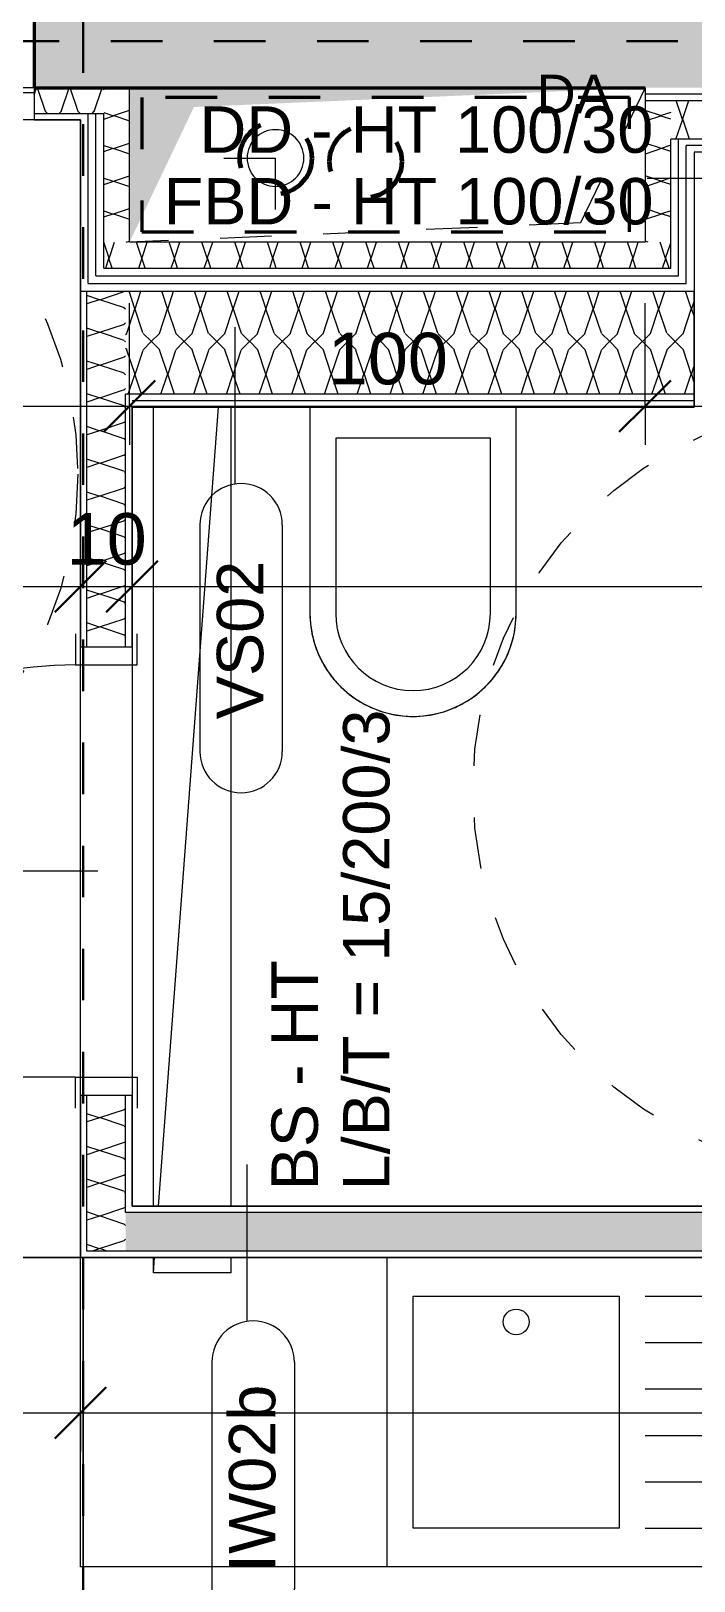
# Model space of a CAD drawing. Header units: metres. Extents: x 3.3 to 48.5, y 58.8 to 100.4.
# Drawn here: x 22.067 to 23.353, y 75.403 to 78.41 of the extents above; entities that cross this region are included whole.
import ezdxf

# ---------------------------------------------------------------- set-up
doc = ezdxf.new("R2010")
doc.units = ezdxf.units.M
for name, pattern in [('Strich Punkt', [0.015875, 0.00635, -0.004763, 0, -0.004763]), ('Strich Punkt Mittel', [0.015875, 0.00635, -0.004763, 0, -0.004763]), ('Verdeckt', [0.003, 0.002, -0.001])]:
    doc.linetypes.add(name, pattern=pattern)
for name, color, linetype, lineweight in [('A-DETL-GENF_', 92, 'Continuous', 13), ('A_2D', 7, 'Continuous', 13), ('A_Bemassung-50_', 4, 'Continuous', 9), ('A_Bemassung_', 4, 'Continuous', 9), ('A_Beschriftung_', 7, 'Continuous', 9), ('A_Bodenschlitz', 7, 'Continuous', 5), ('A_Brandabschnitte', 30, 'Verdeckt', 50), ('A_Decken', 8, 'Continuous', 13), ('A_Durchbruch_Projektion', 8, 'Verdeckt', 5), ('A_Kanal_RW', 150, 'Strich Punkt', 100), ('A_Kanal_SW', 34, 'Strich Punkt', 100), ('A_Moebel', 6, 'Continuous', 13), ('A_Raeume', 7, 'Continuous', 13), ('A_Raeume_', 7, 'Continuous', 5), ('A_Raster_', 1, 'Continuous', 9), ('A_Sanitaer', 3, 'Continuous', 13), ('A_Tueren', 31, 'Continuous', 13), ('A_Waende', 7, 'Continuous', 13), ('P-PIPE', 3, 'Continuous', 5), ('P-PIPE-CNTR', 3, 'Continuous', 5), ('Text', 130, 'Continuous', 9)]:
    doc.layers.add(name, color=color, linetype=linetype, lineweight=lineweight)
doc.styles.add('Arial_2', font='arial.ttf', dxfattribs={"height": 0.09})
doc.styles.add('Arial_5', font='arial.ttf', dxfattribs={"height": 0.1})
doc.styles.add('Arial_6', font='arial.ttf', dxfattribs={"height": 0.075})
doc.dimstyles.new('WGA-Bemaßung', dxfattribs={"dimscale": 0.3048, "dimtxt": 0.102026, "dimasz": 0.328084, "dimexe": 0.246063, "dimexo": 0.0625, "dimgap": 0.04101, "dimtad": 1, "dimdec": 1, "dimlfac": 100, "dimrnd": 0.5, "dimdsep": 46, "dimtxsty": 'Arial_5', "dimblk1": 'OBLIQUE', "dimblk2": 'OBLIQUE', "dimsah": 1, "dimcen": 0.09, "dimdle": 0.246063, "dimazin": 2, "dimtfac": 1, "dimtdec": 4, "dimtix": 1, "dimtmove": 0, "dimatfit": 3, "dimfxl": 0.656168, "dimfxlon": 1, "dimtvp": 1, "dimtolj": 1, "dimtzin": 0, "dimarcsym": 2})
doc.dimstyles.new('WGA-Bemaßung_3', dxfattribs={"dimscale": 0.3048, "dimtxt": 0.102026, "dimasz": 0.328084, "dimexe": 0.246063, "dimexo": 0.0625, "dimgap": 0.04101, "dimtad": 1, "dimdec": 1, "dimlfac": 100, "dimrnd": 0.5, "dimdsep": 46, "dimtxsty": 'Arial_5', "dimblk1": 'OBLIQUE', "dimblk2": 'OBLIQUE', "dimsah": 1, "dimcen": 0.09, "dimdle": 0.246063, "dimazin": 2, "dimtfac": 1, "dimtdec": 4, "dimtix": 1, "dimtmove": 0, "dimatfit": 3, "dimfxl": 0.656168, "dimfxlon": 1, "dimtvp": 1, "dimtolj": 1, "dimtzin": 0, "dimarcsym": 2})

# ---------------------------------------------------------------- blocks, each defined once
blk = doc.blocks.new('UZ_D1 - SL_0900x2000_Wohnungstür-5426848-263_PP_03DG_BT1')
at = {"layer": 'A_Tueren', "lineweight": 5}
for p, q in [((-0.45, 0.1), (-0.51, 0.1)), ((-0.45, -0.1), (-0.45, 0.1)), ((0.45, 0.1), (0.51, 0.1)), ((0.45, -0.1), (0.45, 0.1)), ((-0.51, -0.1), (-0.45, -0.1)), ((0.51, -0.1), (0.45, -0.1)), ((0.45, -0.1), (0.45, -1))]:
    blk.add_line(p, q, dxfattribs=at)
blk.add_arc((0.45, -0.1), 0.9, 180, 270, dxfattribs=at)
blk = doc.blocks.new('UZ_D1 - SL_0800x2000_Zimmertür_Stahlzarge_GK-7175309-263_PP_03DG_BT1')
at = {"layer": 'A_Tueren', "lineweight": 5}
for p, q in [((-0.4, 0.06), (-0.46, 0.06)), ((-0.4, -0.06), (-0.4, 0.06)), ((0.4, 0.06), (0.46, 0.06)), ((0.4, -0.06), (0.4, 0.06)), ((-0.46, -0.06), (-0.4, -0.06)), ((0.46, -0.06), (0.4, -0.06)), ((0.4, -0.06), (0.4, -0.86))]:
    blk.add_line(p, q, dxfattribs=at)
blk.add_arc((0.4, -0.06), 0.8, 180, 270, dxfattribs=at)
blk = doc.blocks.new('Sani_Kueche_Zeile - Tiefe_600-7796910-263_PP_03DG_BT1')
at = {"layer": 'A_Sanitaer'}
for p, q in [((-1.2005, 0.5746), (-0.6055, 0.5746)), ((-1.2005, -0.0254), (-1.2005, 0.5746)), ((-0.6055, 0.5746), (0.1945, 0.5746)), ((0.1945, 0.5746), (0.4061, 0.5746)), ((1.1131, 0.5746), (1.1945, 0.5746)), ((1.1945, 0.5746), (1.7945, 0.5746)), ((1.7945, 0.5746), (1.8201, 0.5746)), ((-0.6055, -0.0254), (-1.2005, -0.0254)), ((0.1945, -0.0254), (-0.6055, -0.0254)), ((1.1945, -0.0254), (0.1945, -0.0254)), ((1.7945, -0.0254), (1.1945, -0.0254)), ((2.3945, -0.0254), (1.7945, -0.0254))]:
    blk.add_line(p, q, dxfattribs=at)
blk = doc.blocks.new('Sani_WC-Wandbasierend - 400x600-V20-263_PP_03DG_BT1')
at = {"layer": 'A_Sanitaer', "lineweight": 5}
for p, q in [((-0.075, 0.5125), (-0.075, 0.1125)), ((-0.075, 0.5125), (-0.075, 0.1125)), ((-0.025, 0.5125), (-0.025, 0.1725)), ((0.275, 0.1725), (0.275, 0.5125)), ((0.325, 0.1125), (0.325, 0.5125)), ((0.325, 0.1125), (0.325, 0.5125)), ((-0.025, 0.1725), (0.275, 0.1725)), ((-0.075, 0.1125), (0.325, 0.1125))]:
    blk.add_line(p, q, dxfattribs=at)
for radius, start, end in [(0.2, 0, 180), (0.2, 112.8529, 118.3339), (0.2, 101.334, 112.8529), (0.2, 97.6033, 101.334), (0.2, 82.3967, 97.6033), (0.2, 78.666, 82.3967), (0.2, 67.1471, 78.666), (0.2, 61.6661, 67.1471), (0.15, 0, 180), (0.2, 128.1952, 134.0719), (0.2, 118.3339, 128.1952), (0.2, 51.8048, 61.6661), (0.2, 45.9281, 51.8048), (0.2, 134.0719, 143.7338), (0.2, 36.2662, 45.9281), (0.2, 152.2044, 159.851), (0.2, 149.4915, 152.0709), (0.2, 143.7338, 149.4915), (0.2, 30.5085, 36.2662), (0.2, 20.149, 30.5085), (0.2, 159.851, 164.7803), (0.2, 15.2197, 20.149), (0.2, 164.7803, 180), (0.2, 0, 15.2197)]:
    blk.add_arc((0.125, 0.5125), radius, start, end, dxfattribs=at)
blk = doc.blocks.new('Symbol_Schatten - Bodendurchbruch_Schatten-V39-263_PP_03DG_BT1')
at = {"layer": 'A-DETL-GENF_'}
blk.add_hatch(color=256, dxfattribs=at).paths.add_polyline_path([(-0.5, -0.15), (-0.375, 0.1125), (0.5, 0.15), (-0.5, 0.15), (-0.5, 0.1)])
blk = doc.blocks.new('Symbol_Schatten_Verdeckt_unten - Bodendurchbruch_Schatten_Verdeckt_unten-V40-263_PP_03DG_BT1')
at = {"layer": 'A_Durchbruch_Projektion'}
for p, q in [((-0.375, 0.1125), (0.5, 0.15)), ((-0.5, -0.15), (-0.375, 0.1125))]:
    blk.add_line(p, q, dxfattribs=at)
blk = doc.blocks.new('MSys_Kueche_Spuele - 80cm-5682282-263_PP_03DG_BT1')
at = {"layer": 'A_Moebel'}
for p, q in [((-1.2005, 0.5746), (-0.4005, 0.5746)), ((-1.2005, -0.0254), (-1.2005, 0.5746)), ((-1.2005, -0.0254), (-1.2005, 0.5746)), ((-0.4005, 0.5746), (-0.4005, -0.0254)), ((-0.9005, 0.4996), (-1.1505, 0.4996)), ((-0.8505, 0.4996), (-0.4505, 0.4996)), ((-0.8505, 0.0496), (-0.8505, 0.4996)), ((-0.4505, 0.4996), (-0.4505, 0.0496)), ((-0.9005, 0.4096), (-1.1505, 0.4096)), ((-0.9005, 0.3196), (-1.1505, 0.3196)), ((-0.9005, 0.2296), (-1.1505, 0.2296)), ((-0.9005, 0.1396), (-1.1505, 0.1396)), ((-0.9005, 0.0496), (-1.1505, 0.0496)), ((-0.4505, 0.0496), (-0.8505, 0.0496))]:
    blk.add_line(p, q, dxfattribs=at)
blk.add_circle((-0.6505, 0.0996), 0.025, dxfattribs=at)
blk = doc.blocks.new('Allg_BS - HKLS-8407855-263_PP_03DG_BT1')
at = {"layer": 'A_Bodenschlitz'}
for p, q in [((-0.0744, -0.9385), (-0.0744, 0.6115)), ((-0.0647, -0.9385), (0.0516, 0.6115)), ((0.0756, 0.6115), (0.0756, -0.9385)), ((-0.0744, -1.0685), (-0.0722, -1.0385)), ((-0.0744, -1.0685), (-0.0744, -1.0385)), ((0.0756, -1.0385), (0.0756, -1.0685)), ((0.0756, -1.0685), (-0.0744, -1.0685))]:
    blk.add_line(p, q, dxfattribs=at)
blk = doc.blocks.new('BS_Tuer_PP - links-10002443-263_PP_03DG_BT1')
at = {"layer": 'A_Beschriftung_'}
blk.add_line((0, 0.000124), (0, 0.010761), dxfattribs=at)
blk = doc.blocks.new('BS_Wand_Lollipop - links_unten-2026911-263_PP_03DG_BT1')
at = {"layer": 'A_Beschriftung_'}
for p, q in [((-0.00467, 0.001367), (-0.01347, 0.001367)), ((-0.003087, 0), (0.003, 0)), ((-0.00467, -0.001833), (-0.01347, -0.001833))]:
    blk.add_line(p, q, dxfattribs=at)
for centre, start, end in [((-0.01347, -0.000233), 90, 270), ((-0.00467, -0.000233), 270, 90)]:
    blk.add_arc(centre, 0.0016, start, end, dxfattribs=at)
blk = doc.blocks.new('DIMBLOCK124-263_PP_03DG_BT1')
at = {"layer": 'A_Bemassung-50_', "transparency": 16777216}
for p, q in [((20.5327, 75.7291), (20.5327, 75.9291)), ((22.1627, 75.7291), (22.1627, 75.9291)), ((20.5327, 75.7291), (22.1627, 75.7291)), ((20.5327, 75.7291), (20.5327, 75.6541)), ((22.1627, 75.7291), (22.1627, 75.6541))]:
    blk.add_line(p, q, dxfattribs=at)
at = {"layer": 'A_Bemassung-50_', "lineweight": 35, "transparency": 16777216}
for p, q in [((20.5327, 75.7291), (20.5827, 75.7791)), ((22.1627, 75.7291), (22.2127, 75.7791)), ((20.5327, 75.7291), (20.4827, 75.6791)), ((22.1627, 75.7291), (22.1127, 75.6791))]:
    blk.add_line(p, q, dxfattribs=at)
at = {"layer": 'A_Bemassung-50_', "color": 0, "transparency": 16777216, "insert": (21.2323, 75.8714), "char_height": 0.1, "width": 0.276883, "attachment_point": 1, "line_spacing_factor": 0.941778, "style": 'Arial_5'}
blk.add_mtext('163', dxfattribs=at)
blk = doc.blocks.new('_Oblique')
at = {"color": 0, "linetype": 'ByBlock', "lineweight": -2}
blk.add_line((-0.5, -0.5), (0.5, 0.5), dxfattribs=at)
blk = doc.blocks.new('DIMBLOCK125-263_PP_03DG_BT1')
at = {"layer": 'A_Bemassung-50_', "transparency": 16777216}
for p, q in [((22.1627, 75.7291), (22.1627, 75.9291)), ((25.6577, 75.7291), (25.6577, 75.9291)), ((22.1627, 75.7291), (25.6577, 75.7291)), ((22.1627, 75.7291), (22.1627, 75.6541)), ((25.6577, 75.7291), (25.6577, 75.6541))]:
    blk.add_line(p, q, dxfattribs=at)
at = {"layer": 'A_Bemassung-50_', "lineweight": 35, "transparency": 16777216}
for p, q in [((22.1627, 75.7291), (22.2127, 75.7791)), ((25.6577, 75.7291), (25.7077, 75.7791)), ((22.1627, 75.7291), (22.1127, 75.6791)), ((25.6577, 75.7291), (25.6077, 75.6791))]:
    blk.add_line(p, q, dxfattribs=at)
at = {"layer": 'A_Bemassung-50_', "color": 0, "transparency": 16777216, "insert": (23.7367, 75.8714), "char_height": 0.1, "width": 0.416266, "attachment_point": 1, "line_spacing_factor": 0.941778, "style": 'Arial_5'}
blk.add_mtext('349,5', dxfattribs=at)
blk = doc.blocks.new('BS_Wand_Lollipop - rechts_oben-2026913-263_PP_03DG_BT1')
at = {"layer": 'A_Beschriftung_'}
for p, q in [((0.0046, 0.0016), (0.0134, 0.0016)), ((-0.003, 0), (0.003, 0)), ((0.0046, -0.0016), (0.0134, -0.0016))]:
    blk.add_line(p, q, dxfattribs=at)
for centre, start, end in [((0.0046, 0), 90, 270), ((0.0134, 0), 270, 90)]:
    blk.add_arc(centre, 0.0016, start, end, dxfattribs=at)
blk = doc.blocks.new('DIMBLOCK485-263_PP_03DG_BT1')
at = {"layer": 'A_Bemassung-50_', "transparency": 16777216}
for p, q in [((20.5327, 77.3326), (20.5327, 77.5326)), ((22.1627, 77.3326), (22.1627, 77.5326)), ((20.5327, 77.3326), (22.1627, 77.3326)), ((20.5327, 77.3326), (20.5327, 77.2576)), ((22.1627, 77.3326), (22.1627, 77.2576))]:
    blk.add_line(p, q, dxfattribs=at)
at = {"layer": 'A_Bemassung-50_', "lineweight": 35, "transparency": 16777216}
for p, q in [((20.5327, 77.3326), (20.5827, 77.3826)), ((22.1627, 77.3326), (22.2127, 77.3826)), ((20.5327, 77.3326), (20.4827, 77.2826)), ((22.1627, 77.3326), (22.1127, 77.2826))]:
    blk.add_line(p, q, dxfattribs=at)
at = {"layer": 'A_Bemassung-50_', "color": 0, "transparency": 16777216, "insert": (21.2323, 77.4749), "char_height": 0.1, "width": 0.276883, "attachment_point": 1, "line_spacing_factor": 0.941778, "style": 'Arial_5'}
blk.add_mtext('163', dxfattribs=at)
blk = doc.blocks.new('DIMBLOCK486-263_PP_03DG_BT1')
at = {"layer": 'A_Bemassung-50_', "transparency": 16777216}
for p, q in [((22.1627, 77.3326), (22.1627, 77.5326)), ((22.2627, 77.3326), (22.2627, 77.5326)), ((22.1627, 77.3326), (22.2627, 77.3326)), ((22.1627, 77.3326), (22.1627, 77.2576)), ((22.2627, 77.3326), (22.2627, 77.2576))]:
    blk.add_line(p, q, dxfattribs=at)
at = {"layer": 'A_Bemassung-50_', "lineweight": 35, "transparency": 16777216}
for p, q in [((22.1627, 77.3326), (22.2127, 77.3826)), ((22.2627, 77.3326), (22.3127, 77.3826)), ((22.1627, 77.3326), (22.1127, 77.2826)), ((22.2627, 77.3326), (22.2127, 77.2826))]:
    blk.add_line(p, q, dxfattribs=at)
at = {"layer": 'A_Bemassung-50_', "color": 0, "transparency": 16777216, "insert": (22.1358, 77.4749), "char_height": 0.1, "width": 0.184588, "attachment_point": 1, "line_spacing_factor": 0.941778, "style": 'Arial_5'}
blk.add_mtext('10', dxfattribs=at)
blk = doc.blocks.new('DIMBLOCK487-263_PP_03DG_BT1')
at = {"layer": 'A_Bemassung-50_', "transparency": 16777216}
for p, q in [((22.2627, 77.3326), (22.2627, 77.5326)), ((25.6577, 77.3326), (25.6577, 77.5326)), ((22.2627, 77.3326), (25.6577, 77.3326)), ((22.2627, 77.3326), (22.2627, 77.2576)), ((25.6577, 77.3326), (25.6577, 77.2576))]:
    blk.add_line(p, q, dxfattribs=at)
at = {"layer": 'A_Bemassung-50_', "lineweight": 35, "transparency": 16777216}
for p, q in [((22.2627, 77.3326), (22.3127, 77.3826)), ((25.6577, 77.3326), (25.7077, 77.3826)), ((22.2627, 77.3326), (22.2127, 77.2826)), ((25.6577, 77.3326), (25.6077, 77.2826))]:
    blk.add_line(p, q, dxfattribs=at)
at = {"layer": 'A_Bemassung-50_', "color": 0, "transparency": 16777216, "insert": (23.7867, 77.4749), "char_height": 0.1, "width": 0.416266, "attachment_point": 1, "line_spacing_factor": 0.941778, "style": 'Arial_5'}
blk.add_mtext('339,5', dxfattribs=at)
blk = doc.blocks.new('DIMBLOCK507-263_PP_03DG_BT1')
at = {"layer": 'A_Bemassung-50_', "transparency": 16777216}
for p, q in [((16.5127, 77.6826), (16.5127, 77.8826)), ((22.2577, 77.6826), (22.2577, 77.8826)), ((16.5127, 77.6826), (22.2577, 77.6826)), ((16.5127, 77.6826), (16.5127, 77.6076)), ((22.2577, 77.6826), (22.2577, 77.6076))]:
    blk.add_line(p, q, dxfattribs=at)
at = {"layer": 'A_Bemassung-50_', "lineweight": 35, "transparency": 16777216}
for p, q in [((16.5127, 77.6826), (16.5627, 77.7326)), ((22.2577, 77.6826), (22.3077, 77.7326)), ((16.5127, 77.6826), (16.4627, 77.6326)), ((22.2577, 77.6826), (22.2077, 77.6326))]:
    blk.add_line(p, q, dxfattribs=at)
at = {"layer": 'A_Bemassung-50_', "color": 0, "transparency": 16777216, "insert": (19.2117, 77.8249), "char_height": 0.1, "width": 0.416266, "attachment_point": 1, "line_spacing_factor": 0.941778, "style": 'Arial_5'}
blk.add_mtext('574,5', dxfattribs=at)
blk = doc.blocks.new('DIMBLOCK508-263_PP_03DG_BT1')
at = {"layer": 'A_Bemassung-50_', "transparency": 16777216}
for p, q in [((22.2577, 77.6826), (22.2577, 77.8826)), ((23.2577, 77.6826), (23.2577, 77.8826)), ((22.2577, 77.6826), (23.2577, 77.6826)), ((22.2577, 77.6826), (22.2577, 77.6076)), ((23.2577, 77.6826), (23.2577, 77.6076))]:
    blk.add_line(p, q, dxfattribs=at)
at = {"layer": 'A_Bemassung-50_', "lineweight": 35, "transparency": 16777216}
for p, q in [((22.2577, 77.6826), (22.3077, 77.7326)), ((23.2577, 77.6826), (23.3077, 77.7326)), ((22.2577, 77.6826), (22.2077, 77.6326)), ((23.2577, 77.6826), (23.2077, 77.6326))]:
    blk.add_line(p, q, dxfattribs=at)
at = {"layer": 'A_Bemassung-50_', "color": 0, "transparency": 16777216, "insert": (22.6423, 77.8249), "char_height": 0.1, "width": 0.276883, "attachment_point": 1, "line_spacing_factor": 0.941778, "style": 'Arial_5'}
blk.add_mtext('100', dxfattribs=at)
blk = doc.blocks.new('DIMBLOCK509-263_PP_03DG_BT1')
at = {"layer": 'A_Bemassung-50_', "transparency": 16777216}
for p, q in [((23.2577, 77.6826), (23.2577, 77.8826)), ((25.7577, 77.6826), (25.7577, 77.8826)), ((23.2577, 77.6826), (25.7577, 77.6826)), ((23.2577, 77.6826), (23.2577, 77.6076)), ((25.7577, 77.6826), (25.7577, 77.6076))]:
    blk.add_line(p, q, dxfattribs=at)
at = {"layer": 'A_Bemassung-50_', "lineweight": 35, "transparency": 16777216}
for p, q in [((23.2577, 77.6826), (23.3077, 77.7326)), ((25.7577, 77.6826), (25.8077, 77.7326)), ((23.2577, 77.6826), (23.2077, 77.6326)), ((25.7577, 77.6826), (25.7077, 77.6326))]:
    blk.add_line(p, q, dxfattribs=at)
at = {"layer": 'A_Bemassung-50_', "color": 0, "transparency": 16777216, "insert": (24.3923, 77.8249), "char_height": 0.1, "width": 0.276883, "attachment_point": 1, "line_spacing_factor": 0.941778, "style": 'Arial_5'}
blk.add_mtext('250', dxfattribs=at)

msp = doc.modelspace()

# ---------------------------------------------------------------- hatches: boundary and pattern name
at = {"layer": 'A_Waende', "lineweight": 5}
h = msp.add_hatch(dxfattribs=at)
h.set_pattern_fill('FP_4', color=250, style=0, pattern_type=2)
h.set_pattern_definition([(45, (0, 0), (-0.08980256, 0.08980256), []), (45, (0.0898, 0), (-0.08980256, 0.08980256), [0.0635, -0.03175])])
h.paths.add_polyline_path([(30.1509, 78.3005), (30.1877, 78.3005), (30.1877, 78.4805), (22.0727, 78.4805), (22.0727, 78.3005), (30.1359, 78.3005)])
h.paths.add_polyline_path([(16.5927, 78.3005), (21.0527, 78.3005), (21.0527, 78.4805), (15.0327, 78.4805), (15.0327, 78.3005), (16.5777, 78.3005)])
h.paths.add_polyline_path([(38.8302, 78.3005), (39.0827, 78.3005), (39.0827, 78.4805), (31.2077, 78.4805), (31.2077, 78.3005), (38.8152, 78.3005)])
h = msp.add_hatch(dxfattribs=at)
h.set_pattern_fill('FP_94', color=250, angle=45, style=0, pattern_type=2)
h.set_pattern_definition([(45, (21.34755, 78.23854), (0.127003, 0.254), [0.02245, -0.15715]), (45, (21.39564, 78.34885), (0.127003, 0.254), [0.02245, -0.15715]), (45, (21.41119, 78.23854), (0.127003, 0.254), [0.02245, -0.15715]), (45, (21.45857, 78.34955), (0.1270034, 0.254), [0.02245, -0.15715]), (71.565, (21.36311, 78.254093), (0.1270007, 0.5079977), [0.0502, -0.35141]), (71.565, (21.379374, 78.30147), (0.1270007, 0.5079977), [0.0502, -0.35141]), (71.565, (21.42675, 78.254093), (0.1270007, 0.5079977), [0.0502, -0.35141]), (71.565, (21.443013, 78.30147), (0.1270007, 0.5079977), [0.0502, -0.35141]), (135, (21.36382, 78.34955), (0.127003, -0.254), [0.02245, -0.15715]), (135, (21.41119, 78.23854), (0.127003, -0.254), [0.02245, -0.15715]), (135, (21.42675, 78.34885), (0.1270034, -0.254), [0.02245, -0.15715]), (135, (21.47483, 78.23854), (0.1270034, -0.254), [0.02245, -0.15715]), (108.435, (21.379374, 78.30147), (0.1270007, -0.5079977), [0.0502, -0.35141]), (108.435, (21.395637, 78.254093), (0.1270007, -0.5079977), [0.0502, -0.35141]), (108.435, (21.443013, 78.30147), (0.1270007, -0.5079977), [0.0502, -0.35141]), (108.435, (21.459277, 78.254093), (0.1270007, -0.5079977), [0.0502, -0.35141])])
h.paths.add_polyline_path([(22.2077, 78.2505), (22.2077, 78.3005), (22.0727, 78.3005), (22.0727, 78.2505), (22.1927, 78.2505)])
h.paths.add_polyline_path([(20.5327, 78.2505), (21.0527, 78.2505), (21.0527, 78.3005), (20.5202, 78.3005), (20.5202, 78.2505)])
h = msp.add_hatch(dxfattribs=at)
h.set_pattern_fill('FP_38', color=250, angle=-135, style=0, pattern_type=2)
h.set_pattern_definition([(315, (22.16285, 78.15015), (0.254, -0.127003), [0.02245, -0.15715]), (315, (22.27386, 78.10277), (0.254, -0.127003), [0.02245, -0.15715]), (315, (22.16285, 78.08651), (0.254, -0.127003), [0.02245, -0.15715]), (315, (22.27386, 78.03913), (0.254, -0.127003), [0.02245, -0.15715]), (341.565, (22.178404, 78.134592), (0.507998, -0.127001), [0.0502, -0.35141]), (341.565, (22.226487, 78.119036), (0.507998, -0.127001), [0.0502, -0.35141]), (341.565, (22.178404, 78.070953), (0.5079977, -0.127001), [0.0502, -0.35141]), (341.565, (22.226487, 78.055396), (0.5079977, -0.127001), [0.0502, -0.35141]), (45, (22.27316, 78.13459), (-0.254, -0.127003), [0.02245, -0.15715]), (45, (22.16285, 78.08651), (-0.254, -0.127003), [0.02245, -0.15715]), (45, (22.27386, 78.07166), (-0.254, -0.127003), [0.02245, -0.15715]), (45, (22.16214, 78.02358), (-0.254, -0.127003), [0.02245, -0.15715]), (18.435, (22.226487, 78.119036), (-0.507998, -0.127001), [0.0502, -0.35141]), (18.435, (22.17911, 78.102772), (-0.507998, -0.127001), [0.0502, -0.35141]), (18.435, (22.226487, 78.055396), (-0.5079977, -0.127001), [0.0502, -0.35141]), (18.435, (22.178404, 78.03984), (-0.5079977, -0.1270007), [0.0502, -0.35141])])
h.paths.add_polyline_path([(22.2077, 78.0005), (22.2577, 78.0005), (22.2577, 78.3005), (22.2077, 78.3005), (22.2077, 78.0029)])
h = msp.add_hatch(dxfattribs=at)
h.set_pattern_fill('FP_37', color=250, angle=225, style=0, pattern_type=2)
h.set_pattern_definition([(135, (23.35291, 78.15086), (-0.254, 0.127003), [0.02245, -0.15715]), (135, (23.24189, 78.19823), (-0.254, 0.127003), [0.02245, -0.15715]), (135, (23.3522, 78.21379), (-0.254, 0.127003), [0.02245, -0.15715]), (135, (23.24189, 78.26187), (-0.254, 0.127003), [0.02245, -0.15715]), (161.565, (23.337352, 78.166412), (-0.507998, 0.127001), [0.0502, -0.35141]), (161.565, (23.28927, 78.18197), (-0.507998, 0.127001), [0.0502, -0.35141]), (161.565, (23.336645, 78.229345), (-0.5079977, 0.127001), [0.0502, -0.35141]), (161.565, (23.28927, 78.245608), (-0.5079977, 0.127001), [0.0502, -0.35141]), (225, (23.24119, 78.16641), (0.254, 0.127003), [0.02245, -0.15715]), (225, (23.3522, 78.21379), (0.254, 0.127003), [0.02245, -0.15715]), (225, (23.24119, 78.23005), (0.254, 0.127003), [0.02245, -0.15715]), (225, (23.3522, 78.27743), (0.254, 0.127003), [0.02245, -0.15715]), (198.435, (23.28927, 78.18197), (0.507998, 0.127001), [0.0502, -0.35141]), (198.435, (23.336645, 78.19823), (0.507998, 0.127001), [0.0502, -0.35141]), (198.435, (23.28927, 78.245608), (0.5079977, 0.127001), [0.0502, -0.35141]), (198.435, (23.336645, 78.26187), (0.5079977, 0.1270007), [0.0502, -0.35141])])
h.paths.add_polyline_path([(23.2577, 78.0005), (23.3077, 78.0005), (23.3077, 78.2755), (23.2577, 78.2755), (23.2577, 78.1544)])
h = msp.add_hatch(dxfattribs=at)
h.set_pattern_fill('FP_58', color=250, angle=45, style=0, pattern_type=2)
h.set_pattern_definition([(45, (24.504786, 78.1756), (0.1270034, 0.254), [0.02245, -0.15715]), (45, (24.55216, 78.28662), (0.1270034, 0.254), [0.02245, -0.15715]), (45, (24.568425, 78.1756), (0.1270034, 0.254), [0.02245, -0.15715]), (45, (24.6158, 78.28662), (0.1270034, 0.254), [0.02245, -0.15715]), (71.565, (24.52105, 78.191868), (0.1270007, 0.5079977), [0.0502, -0.35141]), (71.565, (24.537312, 78.239244), (0.1270007, 0.5079977), [0.0502, -0.35141]), (71.565, (24.58469, 78.191868), (0.1270007, 0.5079977), [0.0502, -0.35141]), (71.565, (24.600245, 78.238537), (0.1270007, 0.5079977), [0.0502, -0.35141]), (135, (24.52105, 78.28662), (0.1270034, -0.254), [0.02245, -0.15715]), (135, (24.568425, 78.1756), (0.1270034, -0.254), [0.02245, -0.15715]), (135, (24.58469, 78.28662), (0.1270034, -0.254), [0.02245, -0.15715]), (135, (24.632065, 78.1756), (0.1270034, -0.254), [0.02245, -0.15715]), (108.435, (24.537312, 78.239244), (0.1270007, -0.5079977), [0.0502, -0.35141]), (108.435, (24.55287, 78.19116), (0.1270007, -0.5079977), [0.0502, -0.35141]), (108.435, (24.600245, 78.238537), (0.1270007, -0.5079977), [0.0502, -0.35141]), (108.435, (24.61651, 78.19116), (0.1270007, -0.5079977), [0.0502, -0.35141])])
h.paths.add_polyline_path([(25.6577, 78.2005), (25.6827, 78.2005), (25.6827, 78.2755), (23.3077, 78.2755), (23.3077, 78.2005), (24.9077, 78.2005)])
h = msp.add_hatch(dxfattribs=at)
h.set_pattern_fill('FP_36', color=250, angle=45, style=0, pattern_type=2)
h.set_pattern_definition([(45, (22.75823, 77.90549), (0.127003, 0.254), [0.02245, -0.15715]), (45, (22.80561, 78.016505), (0.127003, 0.254), [0.02245, -0.15715]), (45, (22.82116, 77.9062), (0.127003, 0.254), [0.02245, -0.15715]), (45, (22.86925, 78.016505), (0.127003, 0.254), [0.02245, -0.15715]), (71.565, (22.77379, 77.921046), (0.1270007, 0.5079977), [0.0502, -0.35141]), (71.565, (22.789344, 77.96913), (0.1270007, 0.5079977), [0.0502, -0.35141]), (71.565, (22.83672, 77.921753), (0.1270007, 0.5079977), [0.0502, -0.35141]), (71.565, (22.852984, 77.96913), (0.1270007, 0.5079977), [0.0502, -0.35141]), (135, (22.77308, 78.016505), (0.127003, -0.254), [0.02245, -0.15715]), (135, (22.82116, 77.9062), (0.127003, -0.254), [0.02245, -0.15715]), (135, (22.83672, 78.016505), (0.127003, -0.254), [0.02245, -0.15715]), (135, (22.8841, 77.90549), (0.127003, -0.254), [0.02245, -0.15715]), (108.435, (22.789344, 77.96913), (0.1270007, -0.5079977), [0.0502, -0.35141]), (108.435, (22.805608, 77.921753), (0.1270007, -0.5079977), [0.0502, -0.35141]), (108.435, (22.852984, 77.96913), (0.1270007, -0.5079977), [0.0502, -0.35141]), (108.435, (22.86854, 77.921046), (0.1270007, -0.5079977), [0.0502, -0.35141])])
h.paths.add_polyline_path([(22.3042, 77.9505), (23.3077, 77.9505), (23.3077, 78.0005), (22.2077, 78.0005), (22.2077, 77.9505), (22.2627, 77.9505)])
h = msp.add_hatch(dxfattribs=at)
h.set_pattern_fill('FP_73', color=250, angle=225, style=0, pattern_type=2)
h.set_pattern_definition([(135, (22.26255, 76.96857), (-0.254, 0.1270034), [0.02245, -0.15715]), (135, (22.15153, 77.01595), (-0.254, 0.1270034), [0.02245, -0.15715]), (135, (22.26326, 77.03151), (-0.254, 0.1270034), [0.02245, -0.15715]), (135, (22.15153, 77.07959), (-0.254, 0.1270034), [0.02245, -0.15715]), (161.565, (22.246994, 76.98413), (-0.5079977, 0.1270007), [0.0502, -0.35141]), (161.565, (22.19891, 76.999686), (-0.5079977, 0.1270007), [0.0502, -0.35141]), (161.565, (22.246994, 77.04777), (-0.5079977, 0.1270007), [0.0502, -0.35141]), (161.565, (22.19891, 77.063325), (-0.5079977, 0.1270007), [0.0502, -0.35141]), (225, (22.15153, 76.98342), (0.254, 0.1270034), [0.02245, -0.15715]), (225, (22.26326, 77.03151), (0.254, 0.1270034), [0.02245, -0.15715]), (225, (22.15153, 77.04706), (0.254, 0.1270034), [0.02245, -0.15715]), (225, (22.26255, 77.09444), (0.254, 0.1270034), [0.02245, -0.15715]), (198.435, (22.19891, 76.999686), (0.5079977, 0.1270007), [0.0502, -0.35141]), (198.435, (22.246994, 77.015242), (0.5079977, 0.1270007), [0.0502, -0.35141]), (198.435, (22.19891, 77.063325), (0.5079977, 0.1270007), [0.0502, -0.35141]), (198.435, (22.246994, 77.07888), (0.5079977, 0.1270007), [0.0502, -0.35141])])
h.paths.add_polyline_path([(22.2502, 76.043), (22.2502, 76.3455), (22.1752, 76.3455), (22.1752, 76.043), (22.1811, 76.043)])
h.paths.add_polyline_path([(22.2502, 77.2155), (22.2502, 77.9055), (22.1752, 77.9055), (22.1752, 77.2155)])
h = msp.add_hatch(dxfattribs=at)
h.set_pattern_fill('FP_59', color=250, angle=45, style=0, pattern_type=2)
h.set_pattern_definition([(45, (22.80773, 77.68063), (0.127003, 0.254), [0.02245, -0.15715]), (45, (22.855105, 77.791645), (0.127003, 0.254), [0.02245, -0.15715]), (45, (22.87137, 77.68063), (0.127003, 0.254), [0.02245, -0.15715]), (45, (22.918745, 77.791645), (0.127003, 0.254), [0.02245, -0.15715]), (71.565, (22.823286, 77.696186), (0.1270007, 0.5079977), [0.0502, -0.35141]), (71.565, (22.83955, 77.743562), (0.1270007, 0.5079977), [0.0502, -0.35141]), (71.565, (22.886925, 77.696186), (0.1270007, 0.5079977), [0.0502, -0.35141]), (71.565, (22.90319, 77.743562), (0.1270007, 0.5079977), [0.0502, -0.35141]), (135, (22.82399, 77.791645), (0.127003, -0.254), [0.02245, -0.15715]), (135, (22.87137, 77.68063), (0.127003, -0.254), [0.02245, -0.15715]), (135, (22.88763, 77.791645), (0.127003, -0.254), [0.02245, -0.15715]), (135, (22.93501, 77.68063), (0.127003, -0.254), [0.02245, -0.15715]), (108.435, (22.83955, 77.743562), (0.1270007, -0.5079977), [0.0502, -0.35141]), (108.435, (22.855812, 77.696186), (0.1270007, -0.5079977), [0.0502, -0.35141]), (108.435, (22.90319, 77.743562), (0.1270007, -0.5079977), [0.0502, -0.35141]), (108.435, (22.918745, 77.696893), (0.1270007, -0.5079977), [0.0502, -0.35141])])
h.paths.add_polyline_path([(23.1392, 77.7055), (23.3527, 77.7055), (23.3527, 77.9055), (22.2502, 77.9055), (22.2502, 77.7055), (23.0622, 77.7055)])
h = msp.add_hatch(dxfattribs=at)
h.set_pattern_fill('FP_45', color=250, angle=45, style=0, pattern_type=2)
h.set_pattern_definition([(45, (24.00981, 76.03024), (0.1270034, 0.254), [0.02245, -0.15715]), (45, (24.05789, 76.141965), (0.1270034, 0.254), [0.02245, -0.15715]), (45, (24.07345, 76.03024), (0.1270034, 0.254), [0.02245, -0.15715]), (45, (24.12153, 76.141965), (0.1270034, 0.254), [0.02245, -0.15715]), (71.565, (24.026074, 76.046506), (0.1270007, 0.5079977), [0.0502, -0.35141]), (71.565, (24.042338, 76.093882), (0.1270007, 0.5079977), [0.0502, -0.35141]), (71.565, (24.089714, 76.046506), (0.1270007, 0.5079977), [0.0502, -0.35141]), (71.565, (24.105977, 76.093882), (0.1270007, 0.5079977), [0.0502, -0.35141]), (135, (24.02607, 76.14126), (0.1270034, -0.254), [0.02245, -0.15715]), (135, (24.07345, 76.03024), (0.1270034, -0.254), [0.02245, -0.15715]), (135, (24.08971, 76.14126), (0.1270034, -0.254), [0.02245, -0.15715]), (135, (24.13709, 76.03024), (0.1270034, -0.254), [0.02245, -0.15715]), (108.435, (24.042338, 76.093882), (0.1270007, -0.5079977), [0.0502, -0.35141]), (108.435, (24.057894, 76.0458), (0.1270007, -0.5079977), [0.0502, -0.35141]), (108.435, (24.105977, 76.093882), (0.1270007, -0.5079977), [0.0502, -0.35141]), (108.435, (24.120827, 76.046506), (0.1270007, -0.50799766), [0.0502, -0.35141])])
h.paths.add_polyline_path([(25.1832, 76.043), (25.7577, 76.043), (25.7577, 76.118), (22.2502, 76.118), (22.2502, 76.043), (25.1577, 76.043)])

# ---------------------------------------------------------------- linework, layer by layer
at = {"layer": 'A_2D', "linetype": 'Verdeckt', "lineweight": 5}
for centre in [(21.4077, 77.5505), (23.674, 76.9401)]:
    msp.add_circle(centre, 0.75, dxfattribs=at)
at = {"layer": 'A_Brandabschnitte'}
for p, q in [((22.2816, 78.2814), (22.2816, 78.0209)), ((23.2277, 78.2814), (22.2816, 78.2814)), ((23.2277, 78.0209), (23.2277, 78.2814)), ((22.2816, 78.0209), (23.2277, 78.0209))]:
    msp.add_line(p, q, dxfattribs=at)
at = {"layer": 'A_Decken'}
for p, q in [((22.0727, 78.3005), (21.0527, 78.3005)), ((22.1627, 76.3455), (22.1627, 77.2155)), ((22.7577, 76.0305), (22.1627, 76.0305))]:
    msp.add_line(p, q, dxfattribs=at)
at = {"layer": 'A_Kanal_RW'}
msp.add_circle((22.7158, 78.1572), 0.07, dxfattribs=at)
at = {"layer": 'A_Kanal_SW'}
msp.add_circle((22.5414, 78.164), 0.07, dxfattribs=at)
at = {"layer": 'A_Raeume', "color": 8, "linetype": 'Verdeckt'}
for p, q in [((20.9827, 76.0305), (22.1627, 76.0305)), ((22.1627, 76.0305), (22.2127, 76.0305)), ((22.1677, 76.0305), (22.1677, 75.4305)), ((22.1677, 75.4305), (22.1677, 74.098))]:
    msp.add_line(p, q, dxfattribs=at)
at = {"layer": 'A_Raeume_', "flags": 128}
for points in [[(15.4277, 74.098), (22.1677, 74.098), (22.1677, 75.9275), (22.1677, 76.0305), (22.0597, 76.0305), (20.4077, 76.0305), (20.4077, 78.2692), (20.4077, 78.3005), (16.6077, 78.3005), (16.6077, 77.9055), (15.4277, 77.9055), (15.4277, 77.3342)], [(22.1627, 77.9055), (22.1627, 77.953), (22.1627, 78.238), (20.5327, 78.238), (20.5327, 76.0305), (22.1627, 76.0305), (22.1627, 77.793)], [(23.3527, 78.1755), (23.3527, 77.6805), (23.3052, 77.6805), (22.2627, 77.6805), (22.2627, 76.1683), (22.2627, 76.1305), (22.3054, 76.1305), (25.6577, 76.1305), (25.6577, 78.1755)], [(22.1677, 74.098), (25.7577, 74.098), (25.7577, 76.0305), (25.7077, 76.0305), (22.1677, 76.0305)]]:
    msp.add_lwpolyline(points, close=True, dxfattribs=at)
at = {"layer": 'A_Raster_', "linetype": 'Strich Punkt Mittel', "lineweight": 35}
for p, q in [((22.1677, 94.2296), (22.1677, 59.9489)), ((48.1215, 78.3905), (3.8074, 78.3905))]:
    msp.add_line(p, q, dxfattribs=at)
at = {"layer": 'A_Waende', "color": 10, "lineweight": 50}
for p, q in [((22.0727, 78.4805), (22.0727, 78.3005)), ((22.0727, 78.3005), (23.2577, 78.3005))]:
    msp.add_line(p, q, dxfattribs=at)
at = {"layer": 'A_Waende', "color": 250, "lineweight": 5}
for p, q in [((22.0727, 78.3005), (22.0727, 78.2505)), ((22.2577, 78.0005), (22.2577, 78.3005)), ((23.2577, 78.2755), (23.2577, 78.0005)), ((23.2577, 78.0005), (22.2577, 78.0005)), ((23.3527, 77.7055), (23.3527, 77.9055)), ((22.1752, 77.2155), (22.2502, 77.2155)), ((22.1752, 76.3455), (22.2502, 76.3455))]:
    msp.add_line(p, q, dxfattribs=at)
at = {"layer": 'A_Waende'}
for p, q in [((23.2577, 78.3005), (23.2577, 78.2755)), ((23.2577, 78.2755), (25.7577, 78.2755)), ((22.0727, 78.2505), (22.0727, 78.238)), ((22.0727, 78.2505), (22.2077, 78.2505)), ((22.0727, 78.238), (22.1627, 78.238)), ((22.1627, 78.238), (22.1627, 77.2155)), ((22.2077, 77.9505), (22.2077, 78.2505)), ((23.3077, 77.9505), (23.3077, 78.2005)), ((25.6827, 78.2005), (23.3077, 78.2005)), ((22.2077, 77.9505), (23.3077, 77.9505)), ((22.1627, 77.9055), (23.3527, 77.9055)), ((22.1752, 77.2155), (22.1752, 77.9055)), ((23.3527, 77.7055), (22.2502, 77.7055)), ((22.2502, 77.2155), (22.2502, 77.7055)), ((23.3527, 77.6805), (23.3527, 77.7055)), ((22.2627, 77.6805), (23.3527, 77.6805)), ((22.2627, 77.2155), (22.2627, 77.6805)), ((22.1627, 77.2155), (22.1752, 77.2155)), ((22.2502, 77.2155), (22.2627, 77.2155)), ((22.1627, 76.3455), (22.1627, 76.0305)), ((22.1627, 76.3455), (22.1752, 76.3455)), ((22.1752, 76.043), (22.1752, 76.3455)), ((22.2502, 76.3455), (22.2627, 76.3455)), ((22.2502, 76.118), (22.2502, 76.3455)), ((22.2627, 76.1305), (22.2627, 76.3455)), ((24.8297, 76.1305), (22.2627, 76.1305)), ((25.6827, 76.118), (22.2502, 76.118)), ((25.7577, 76.043), (22.1752, 76.043)), ((22.7577, 76.0305), (25.7577, 76.0305))]:
    msp.add_line(p, q, dxfattribs=at)
at = {"layer": 'A_Waende', "lineweight": 18}
for p, q in [((25.7577, 78.288), (23.2577, 78.288)), ((22.1777, 77.9205), (22.1777, 78.2505)), ((22.1927, 77.9355), (22.1927, 78.2505)), ((23.3227, 77.9355), (23.3227, 78.2005)), ((23.3377, 77.9205), (23.3377, 78.188)), ((25.6702, 78.188), (23.3377, 78.188)), ((22.1927, 77.9355), (23.3227, 77.9355)), ((22.1777, 77.9205), (23.3377, 77.9205)), ((23.3527, 77.693), (22.2627, 77.693))]:
    msp.add_line(p, q, dxfattribs=at)
at = {"layer": 'P-PIPE', "color": 34, "linetype": 'Strich Punkt'}
for start, end in [(90, 180), (0, 90), (180, 270), (270, 0)]:
    msp.add_arc((22.5409, 78.164), 0.055, start, end, dxfattribs=at)
at = {"layer": 'P-PIPE-CNTR', "color": 34, "linetype": 'Strich Punkt'}
for p, q in [((22.5409, 78.064), (22.5409, 78.264)), ((22.4409, 78.164), (22.6409, 78.164))]:
    msp.add_line(p, q, dxfattribs=at)

# ---------------------------------------------------------------- block references
at = {"layer": 'A_2D'}
for name, p in [('Symbol_Schatten - Bodendurchbruch_Schatten-V39-263_PP_03DG_BT1', (22.7577, 78.1505)), ('Allg_BS - HKLS-8407855-263_PP_03DG_BT1', (22.3786, 77.069))]:
    msp.add_blockref(name, p, dxfattribs=at)
at = {"layer": 'A_2D', "rotation": 180}
msp.add_blockref('Symbol_Schatten_Verdeckt_unten - Bodendurchbruch_Schatten_Verdeckt_unten-V40-263_PP_03DG_BT1', (22.7577, 78.1505), dxfattribs=at)
msp.add_blockref('Symbol_Schatten_Verdeckt_unten - Bodendurchbruch_Schatten_Verdeckt_unten-V40-263_PP_03DG_BT1', (22.7577, 78.1505), dxfattribs=at)
at = {"layer": 'A_Beschriftung_', "xscale": 49.99999999999998, "yscale": 49.99999999999998, "zscale": 49.99999999999998}
msp.add_blockref('BS_Wand_Lollipop - rechts_oben-2026913-263_PP_03DG_BT1', (23.4116, 78.125), dxfattribs=at)
for name, p, rotation in [('BS_Wand_Lollipop - links_unten-2026911-263_PP_03DG_BT1', (22.4625, 77.6859), 89.99999999999991), ('BS_Tuer_PP - links-10002443-263_PP_03DG_BT1', (22.2027, 76.7805), 89.99999999999896), ('BS_Wand_Lollipop - links_unten-2026911-263_PP_03DG_BT1', (22.4859, 76.0611), 89.99999999999991)]:
    msp.add_blockref(name, p, dxfattribs=dict(at, rotation=rotation))
at = {"layer": 'A_Moebel', "rotation": 180}
msp.add_blockref('MSys_Kueche_Spuele - 80cm-5682282-263_PP_03DG_BT1', (22.3572, 76.0051), dxfattribs=at)
at = {"layer": 'A_Sanitaer', "rotation": 180}
msp.add_blockref('Sani_WC-Wandbasierend - 400x600-V20-263_PP_03DG_BT1', (22.9327, 77.793), dxfattribs=at)
at = {"layer": 'A_Sanitaer'}
msp.add_blockref('Sani_Kueche_Zeile - Tiefe_600-7796910-263_PP_03DG_BT1', (23.3631, 75.4559), dxfattribs=at)
at = {"layer": 'A_Tueren'}
msp.add_blockref('UZ_D1 - SL_0900x2000_Wohnungstür-5426848-263_PP_03DG_BT1', (21.5627, 78.3905), dxfattribs=at)
at = {"layer": 'A_Tueren', "rotation": 269.999999999999}
msp.add_blockref('UZ_D1 - SL_0800x2000_Zimmertür_Stahlzarge_GK-7175309-263_PP_03DG_BT1', (22.2127, 76.7805), dxfattribs=at)

# ---------------------------------------------------------------- texts
at = {"layer": 'A_Beschriftung_', "char_height": 0.09, "attachment_point": 1, "style": 'Arial_2'}
for s, insert, width in [('DD - HT 100/30', (22.3935, 78.2642), 1.046202), ('FBD - HT 100/30', (22.324, 78.1252), 1.130379)]:
    msp.add_mtext(s, dxfattribs=dict(at, insert=insert, width=width))
at = {"layer": 'A_Beschriftung_', "char_height": 0.09, "attachment_point": 1, "rotation": 90, "style": 'Arial_2'}
for s, insert, width in [('VS02', (22.4271, 77.075), 0.368776), ('L/B/T = 15/200/3', (22.672, 76.1608), 1.110337), ('BS - HT', (22.5331, 76.1608), 0.529114), ('IW02b', (22.4505, 75.4204), 0.440928)]:
    msp.add_mtext(s, dxfattribs=dict(at, insert=insert, width=width))
at = {"layer": 'Text', "color": 7, "insert": (23.0474, 78.3259), "char_height": 0.075, "width": 0.176371, "attachment_point": 1, "style": 'Arial_6'}
msp.add_mtext('DA', dxfattribs=at)

# ---------------------------------------------------------------- dimensions: what is measured, and where the dimension line sits
at = {"layer": 'A_Bemassung_'}
for base, p1, p2, dimstyle, override, picture, middle in [((22.2577, 77.6826), (16.5127, 77.8826), (22.2577, 77.8826), 'WGA-Bemaßung_3', {"dimpost": '<>', "dimfxl": 5.745}, 'DIMBLOCK507-263_PP_03DG_BT1', (19.3852, 77.746)), ((23.2577, 77.6826), (22.2577, 77.8826), (23.2577, 77.8826), 'WGA-Bemaßung_3', {"dimpost": '<>', "dimfxl": 1}, 'DIMBLOCK508-263_PP_03DG_BT1', (22.7577, 77.7462)), ((25.7577, 77.6826), (23.2577, 77.8826), (25.7577, 77.8826), 'WGA-Bemaßung_3', {"dimpost": '<>', "dimfxl": 2.5}, 'DIMBLOCK509-263_PP_03DG_BT1', (24.5077, 77.7462)), ((22.1627, 77.3326), (20.5327, 77.5326), (22.1627, 77.5326), 'WGA-Bemaßung_3', {"dimpost": '<>', "dimfxl": 1.63}, 'DIMBLOCK485-263_PP_03DG_BT1', (21.3477, 77.3962)), ((22.2627, 77.3326), (22.1627, 77.5326), (22.2627, 77.5326), 'WGA-Bemaßung_3', {"dimpost": '<>', "dimfxl": 0.1}, 'DIMBLOCK486-263_PP_03DG_BT1', (22.2127, 77.3962)), ((25.6577, 77.3326), (22.2627, 77.5326), (25.6577, 77.5326), 'WGA-Bemaßung_3', {"dimpost": '<>', "dimfxl": 3.395}, 'DIMBLOCK487-263_PP_03DG_BT1', (23.9602, 77.3962)), ((22.1627, 75.7291), (20.5327, 75.9291), (22.1627, 75.9291), 'WGA-Bemaßung', {"dimpost": '<>', "dimfxl": 1.63}, 'DIMBLOCK124-263_PP_03DG_BT1', (21.3477, 75.7927)), ((25.6577, 75.7291), (22.1627, 75.9291), (25.6577, 75.9291), 'WGA-Bemaßung', {"dimpost": '<>', "dimfxl": 3.495}, 'DIMBLOCK125-263_PP_03DG_BT1', (23.9102, 75.7927))]:
    dim = msp.add_linear_dim(base=base, p1=p1, p2=p2, dimstyle=dimstyle, override=override, dxfattribs=at)
    dim.commit()
    dim.dimension.update_dxf_attribs({"geometry": picture, "text_midpoint": middle})

doc.saveas('drawing.dxf')
